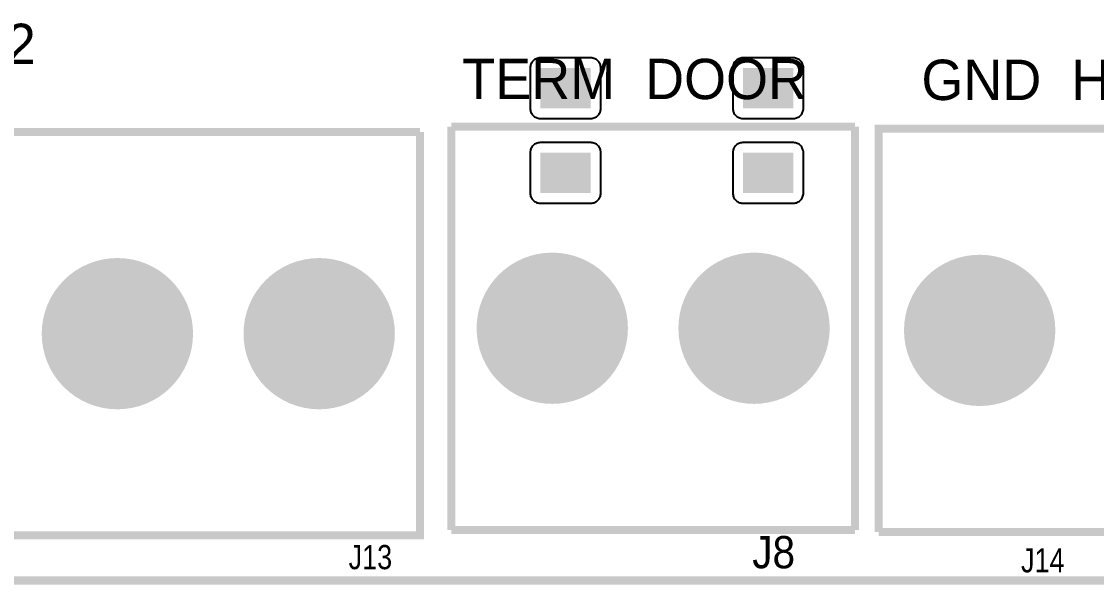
# Model space of a CAD drawing. Header units: inches. Extents: x -3.21 to 3.21, y -2.45 to 2.45.
# Drawn here: x -1.449 to -0.384, y -2.433 to -1.875 of the extents above; entities that cross this region are included whole.
import ezdxf

# ---------------------------------------------------------------- set-up
doc = ezdxf.new("R2010")
doc.units = ezdxf.units.IN
doc.layers.get('0').update_dxf_attribs({"linetype": 'CONTINUOUS'})

# ---------------------------------------------------------------- blocks, each defined once
blk = doc.blocks.new('RPAD')
blk.add_trace([(-0.5, -0.5), (-0.5, 0.5), (0.5, -0.5), (0.5, 0.5)])
blk = doc.blocks.new('EPAD')
at = {"const_width": 0.5}
blk.add_lwpolyline([(-0.25, 0, 1), (0.25, 0, 1)], format="xyb", close=True, dxfattribs=at)

msp = doc.modelspace()

# ---------------------------------------------------------------- linework, layer by layer
at = {"const_width": 0.008}
for points in [[(-3.205508, -2.428994), (3.205508, -2.428994), (3.205508, 2.443368), (-3.205508, 2.443368), (-3.205508, -2.428994)], [(-3.205508, -2.428994), (3.205508, -2.428994), (3.205508, 2.443368), (-3.205508, 2.443368), (-3.205508, -2.428994)], [(-3.205508, -2.428994), (3.205508, -2.428994), (3.205508, 2.443368), (-3.205508, 2.443368), (-3.205508, -2.428994)], [(-1.05439, -1.984246), (-1.05439, -2.384246), (-1.85439, -2.384246)], [(-1.85439, -1.984246), (-1.05439, -1.984246)], [(-1.05439, -1.984246), (-1.05439, -2.384246), (-1.85439, -2.384246)], [(-1.85439, -1.984246), (-1.05439, -1.984246)], [(-1.05439, -1.984246), (-1.05439, -2.384246), (-1.85439, -2.384246)], [(-1.85439, -1.984246), (-1.05439, -1.984246)], [(-1.02339, -2.378868), (-1.02339, -1.978868)], [(-0.62339, -1.978868), (-1.02339, -1.978868)], [(-1.02339, -2.378868), (-1.02339, -1.978868)], [(-0.62339, -1.978868), (-1.02339, -1.978868)], [(-1.02339, -2.378868), (-1.02339, -1.978868)], [(-0.62339, -1.978868), (-1.02339, -1.978868)], [(-0.62339, -2.378868), (-0.62339, -1.978868)], [(-0.62339, -2.378868), (-0.62339, -1.978868)], [(-0.62339, -2.378868), (-0.62339, -1.978868)], [(-0.599768, -2.380994), (-0.599768, -1.980994), (0.200232, -1.980994)], [(-0.599768, -2.380994), (-0.599768, -1.980994), (0.200232, -1.980994)], [(-0.599768, -2.380994), (-0.599768, -1.980994), (0.200232, -1.980994)], [(-0.62339, -2.378868), (-1.02339, -2.378868)], [(-0.62339, -2.378868), (-1.02339, -2.378868)], [(-0.62339, -2.378868), (-1.02339, -2.378868)], [(0.200232, -2.380994), (-0.599768, -2.380994)], [(0.200232, -2.380994), (-0.599768, -2.380994)], [(0.200232, -2.380994), (-0.599768, -2.380994)]]:
    msp.add_lwpolyline(points, dxfattribs=at)
for points in [[(-0.875232, -1.960805), (-0.875232, -1.920805), (-0.875283, -1.919766), (-0.875431, -1.918761), (-0.875673, -1.917794), (-0.876004, -1.91687), (-0.876419, -1.915993), (-0.876913, -1.915169), (-0.877483, -1.914402), (-0.878123, -1.913696), (-0.878829, -1.913056), (-0.879596, -1.912486), (-0.88042, -1.911992), (-0.881297, -1.911577), (-0.882221, -1.911246), (-0.883188, -1.911004), (-0.884193, -1.910856), (-0.885232, -1.910805), (-0.935232, -1.910805), (-0.936272, -1.910856), (-0.937277, -1.911004), (-0.938244, -1.911246), (-0.939168, -1.911577), (-0.940044, -1.911992), (-0.940868, -1.912486), (-0.941635, -1.913056), (-0.942342, -1.913696), (-0.942982, -1.914402), (-0.943551, -1.915169), (-0.944046, -1.915993), (-0.944461, -1.91687), (-0.944791, -1.917794), (-0.945033, -1.918761), (-0.945182, -1.919766), (-0.945232, -1.920805), (-0.945232, -1.960805), (-0.945182, -1.961844), (-0.945033, -1.96285), (-0.944791, -1.963817), (-0.944461, -1.964741), (-0.944046, -1.965617), (-0.943551, -1.966441), (-0.942982, -1.967209), (-0.942342, -1.967915), (-0.941635, -1.968555), (-0.940868, -1.969124), (-0.940044, -1.969619), (-0.939168, -1.970033), (-0.938244, -1.970364), (-0.937277, -1.970606), (-0.936272, -1.970755), (-0.935232, -1.970805), (-0.885232, -1.970805), (-0.884193, -1.970755), (-0.883188, -1.970606), (-0.882221, -1.970364), (-0.881297, -1.970033), (-0.88042, -1.969619), (-0.879596, -1.969124), (-0.878829, -1.968555), (-0.878123, -1.967915), (-0.877483, -1.967209), (-0.876913, -1.966441), (-0.876419, -1.965617), (-0.876004, -1.964741), (-0.875673, -1.963817), (-0.875431, -1.96285), (-0.875283, -1.961844), (-0.875232, -1.960805)], [(-0.674445, -1.960805), (-0.674445, -1.920805), (-0.674495, -1.919766), (-0.674644, -1.918761), (-0.674886, -1.917794), (-0.675217, -1.91687), (-0.675631, -1.915993), (-0.676126, -1.915169), (-0.676695, -1.914402), (-0.677335, -1.913696), (-0.678042, -1.913056), (-0.678809, -1.912486), (-0.679633, -1.911992), (-0.680509, -1.911577), (-0.681433, -1.911246), (-0.6824, -1.911004), (-0.683406, -1.910856), (-0.684445, -1.910805), (-0.734445, -1.910805), (-0.735484, -1.910856), (-0.736489, -1.911004), (-0.737456, -1.911246), (-0.73838, -1.911577), (-0.739257, -1.911992), (-0.740081, -1.912486), (-0.740848, -1.913056), (-0.741554, -1.913696), (-0.742194, -1.914402), (-0.742764, -1.915169), (-0.743259, -1.915993), (-0.743673, -1.91687), (-0.744004, -1.917794), (-0.744246, -1.918761), (-0.744394, -1.919766), (-0.744445, -1.920805), (-0.744445, -1.960805), (-0.744394, -1.961844), (-0.744246, -1.96285), (-0.744004, -1.963817), (-0.743673, -1.964741), (-0.743259, -1.965617), (-0.742764, -1.966441), (-0.742194, -1.967209), (-0.741554, -1.967915), (-0.740848, -1.968555), (-0.740081, -1.969124), (-0.739257, -1.969619), (-0.73838, -1.970033), (-0.737456, -1.970364), (-0.736489, -1.970606), (-0.735484, -1.970755), (-0.734445, -1.970805), (-0.684445, -1.970805), (-0.683406, -1.970755), (-0.6824, -1.970606), (-0.681433, -1.970364), (-0.680509, -1.970033), (-0.679633, -1.969619), (-0.678809, -1.969124), (-0.678042, -1.968555), (-0.677335, -1.967915), (-0.676695, -1.967209), (-0.676126, -1.966441), (-0.675631, -1.965617), (-0.675217, -1.964741), (-0.674886, -1.963817), (-0.674644, -1.96285), (-0.674495, -1.961844), (-0.674445, -1.960805)], [(-0.875232, -2.044805), (-0.875232, -2.004805), (-0.875283, -2.003766), (-0.875431, -2.002761), (-0.875673, -2.001794), (-0.876004, -2.00087), (-0.876419, -1.999993), (-0.876913, -1.999169), (-0.877483, -1.998402), (-0.878123, -1.997696), (-0.878829, -1.997056), (-0.879596, -1.996486), (-0.88042, -1.995992), (-0.881297, -1.995577), (-0.882221, -1.995246), (-0.883188, -1.995004), (-0.884193, -1.994856), (-0.885232, -1.994805), (-0.935232, -1.994805), (-0.936272, -1.994856), (-0.937277, -1.995004), (-0.938244, -1.995246), (-0.939168, -1.995577), (-0.940044, -1.995992), (-0.940868, -1.996486), (-0.941635, -1.997056), (-0.942342, -1.997696), (-0.942982, -1.998402), (-0.943551, -1.999169), (-0.944046, -1.999993), (-0.944461, -2.00087), (-0.944791, -2.001794), (-0.945033, -2.002761), (-0.945182, -2.003766), (-0.945232, -2.004805), (-0.945232, -2.044805), (-0.945182, -2.045844), (-0.945033, -2.04685), (-0.944791, -2.047817), (-0.944461, -2.048741), (-0.944046, -2.049617), (-0.943551, -2.050441), (-0.942982, -2.051209), (-0.942342, -2.051915), (-0.941635, -2.052555), (-0.940868, -2.053124), (-0.940044, -2.053619), (-0.939168, -2.054033), (-0.938244, -2.054364), (-0.937277, -2.054606), (-0.936272, -2.054755), (-0.935232, -2.054805), (-0.885232, -2.054805), (-0.884193, -2.054755), (-0.883188, -2.054606), (-0.882221, -2.054364), (-0.881297, -2.054033), (-0.88042, -2.053619), (-0.879596, -2.053124), (-0.878829, -2.052555), (-0.878123, -2.051915), (-0.877483, -2.051209), (-0.876913, -2.050441), (-0.876419, -2.049617), (-0.876004, -2.048741), (-0.875673, -2.047817), (-0.875431, -2.04685), (-0.875283, -2.045844), (-0.875232, -2.044805)], [(-0.674445, -2.044805), (-0.674445, -2.004805), (-0.674495, -2.003766), (-0.674644, -2.002761), (-0.674886, -2.001794), (-0.675217, -2.00087), (-0.675631, -1.999993), (-0.676126, -1.999169), (-0.676695, -1.998402), (-0.677335, -1.997696), (-0.678042, -1.997056), (-0.678809, -1.996486), (-0.679633, -1.995992), (-0.680509, -1.995577), (-0.681433, -1.995246), (-0.6824, -1.995004), (-0.683406, -1.994856), (-0.684445, -1.994805), (-0.734445, -1.994805), (-0.735484, -1.994856), (-0.736489, -1.995004), (-0.737456, -1.995246), (-0.73838, -1.995577), (-0.739257, -1.995992), (-0.740081, -1.996486), (-0.740848, -1.997056), (-0.741554, -1.997696), (-0.742194, -1.998402), (-0.742764, -1.999169), (-0.743259, -1.999993), (-0.743673, -2.00087), (-0.744004, -2.001794), (-0.744246, -2.002761), (-0.744394, -2.003766), (-0.744445, -2.004805), (-0.744445, -2.044805), (-0.744394, -2.045844), (-0.744246, -2.04685), (-0.744004, -2.047817), (-0.743673, -2.048741), (-0.743259, -2.049617), (-0.742764, -2.050441), (-0.742194, -2.051209), (-0.741554, -2.051915), (-0.740848, -2.052555), (-0.740081, -2.053124), (-0.739257, -2.053619), (-0.73838, -2.054033), (-0.737456, -2.054364), (-0.736489, -2.054606), (-0.735484, -2.054755), (-0.734445, -2.054805), (-0.684445, -2.054805), (-0.683406, -2.054755), (-0.6824, -2.054606), (-0.681433, -2.054364), (-0.680509, -2.054033), (-0.679633, -2.053619), (-0.678809, -2.053124), (-0.678042, -2.052555), (-0.677335, -2.051915), (-0.676695, -2.051209), (-0.676126, -2.050441), (-0.675631, -2.049617), (-0.675217, -2.048741), (-0.674886, -2.047817), (-0.674644, -2.04685), (-0.674495, -2.045844), (-0.674445, -2.044805)]]:
    msp.add_lwpolyline(points, close=True)

# ---------------------------------------------------------------- block references
at = {"xscale": 0.04, "yscale": 0.05, "rotation": -90}
for p in [(-0.910232, -1.940805), (-0.709445, -1.940805), (-0.910232, -2.024805), (-0.709445, -2.024805)]:
    msp.add_blockref('RPAD', p, dxfattribs=at)
at = {"xscale": 0.15, "yscale": 0.15}
for p in [(-1.35439, -2.184246), (-1.15439, -2.184246), (-0.92339, -2.178868), (-0.72339, -2.178868), (-0.499768, -2.180994)]:
    msp.add_blockref('EPAD', p, dxfattribs=at)

# ---------------------------------------------------------------- texts
for s, p in [('PT100-2', (-1.64039, -1.916868)), ('PT100-2', (-1.64039, -1.916868)), ('PT100-2', (-1.64039, -1.916868)), ('TERM  DOOR', (-1.01261, -1.951647)), ('TERM  DOOR', (-1.01261, -1.951647)), ('TERM  DOOR', (-1.01261, -1.951647)), ('GND  HUM  TEM  VCC', (-0.557516, -1.952553)), ('GND  HUM  TEM  VCC', (-0.557516, -1.952553)), ('GND  HUM  TEM  VCC', (-0.557516, -1.952553))]:
    msp.add_text(s, height=0.04).set_placement(p)
for s, height, width, p in [('J8', 0.032, 0.9375, (-0.725113, -2.416868)), ('J8', 0.032, 0.9375, (-0.725113, -2.416868)), ('J8', 0.032, 0.9375, (-0.725113, -2.416868)), ('J13', 0.024, 0.833333, (-1.125193, -2.417813)), ('J13', 0.024, 0.833333, (-1.125193, -2.417813)), ('J13', 0.024, 0.833333, (-1.125193, -2.417813)), ('J14', 0.024, 0.833333, (-0.458768, -2.420994)), ('J14', 0.024, 0.833333, (-0.458768, -2.420994)), ('J14', 0.024, 0.833333, (-0.458768, -2.420994))]:
    msp.add_text(s, height=height, dxfattribs=dict(width=width)).set_placement(p)

doc.saveas('drawing.dxf')
